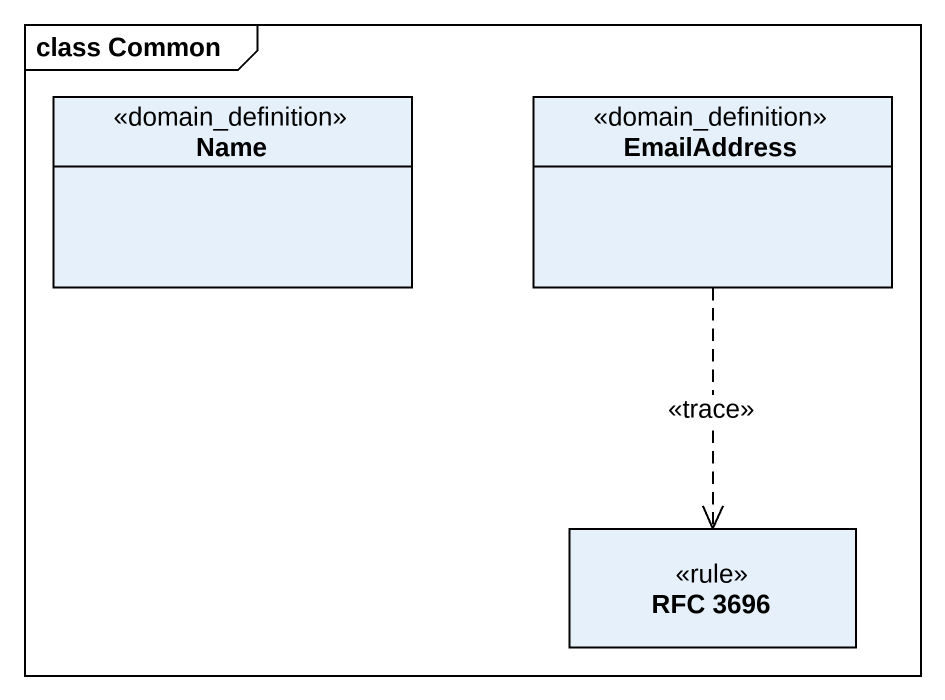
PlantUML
@startuml
mainframe class Common
hide circle
hide empty members
class Name <<domain_definition>>
class EmailAddress <<domain_definition>>
class "RFC 3696" as RFC_3696 <<rule>>
EmailAddress ..> RFC_3696 : <<trace>>
@enduml
